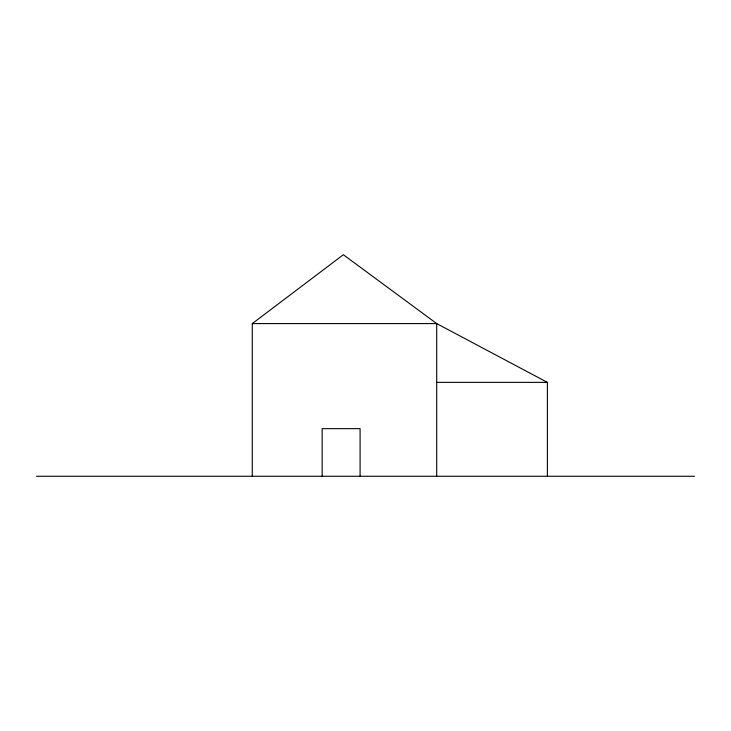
<?xml version="1.0" encoding="UTF-8"?>
<svg xmlns="http://www.w3.org/2000/svg" width="731" height="731" viewBox="0 0 731 731"><rect width="100%" height="100%" fill="white"/><g stroke="black" fill="none" stroke-linecap="round" stroke-linejoin="round"><path stroke-width="1.1" d="M252.286 476.265L252.286 323.586L343.36 254.735L436.699 323.586L547.382 382.377L547.382 476.265M252.286 323.586L436.699 323.586L436.699 476.265M436.699 382.377L547.382 382.377M36.55 476.265L694.45 476.265M360.091 476.265L360.091 428.658L322.161 428.658L322.161 476.265"/></g></svg>
